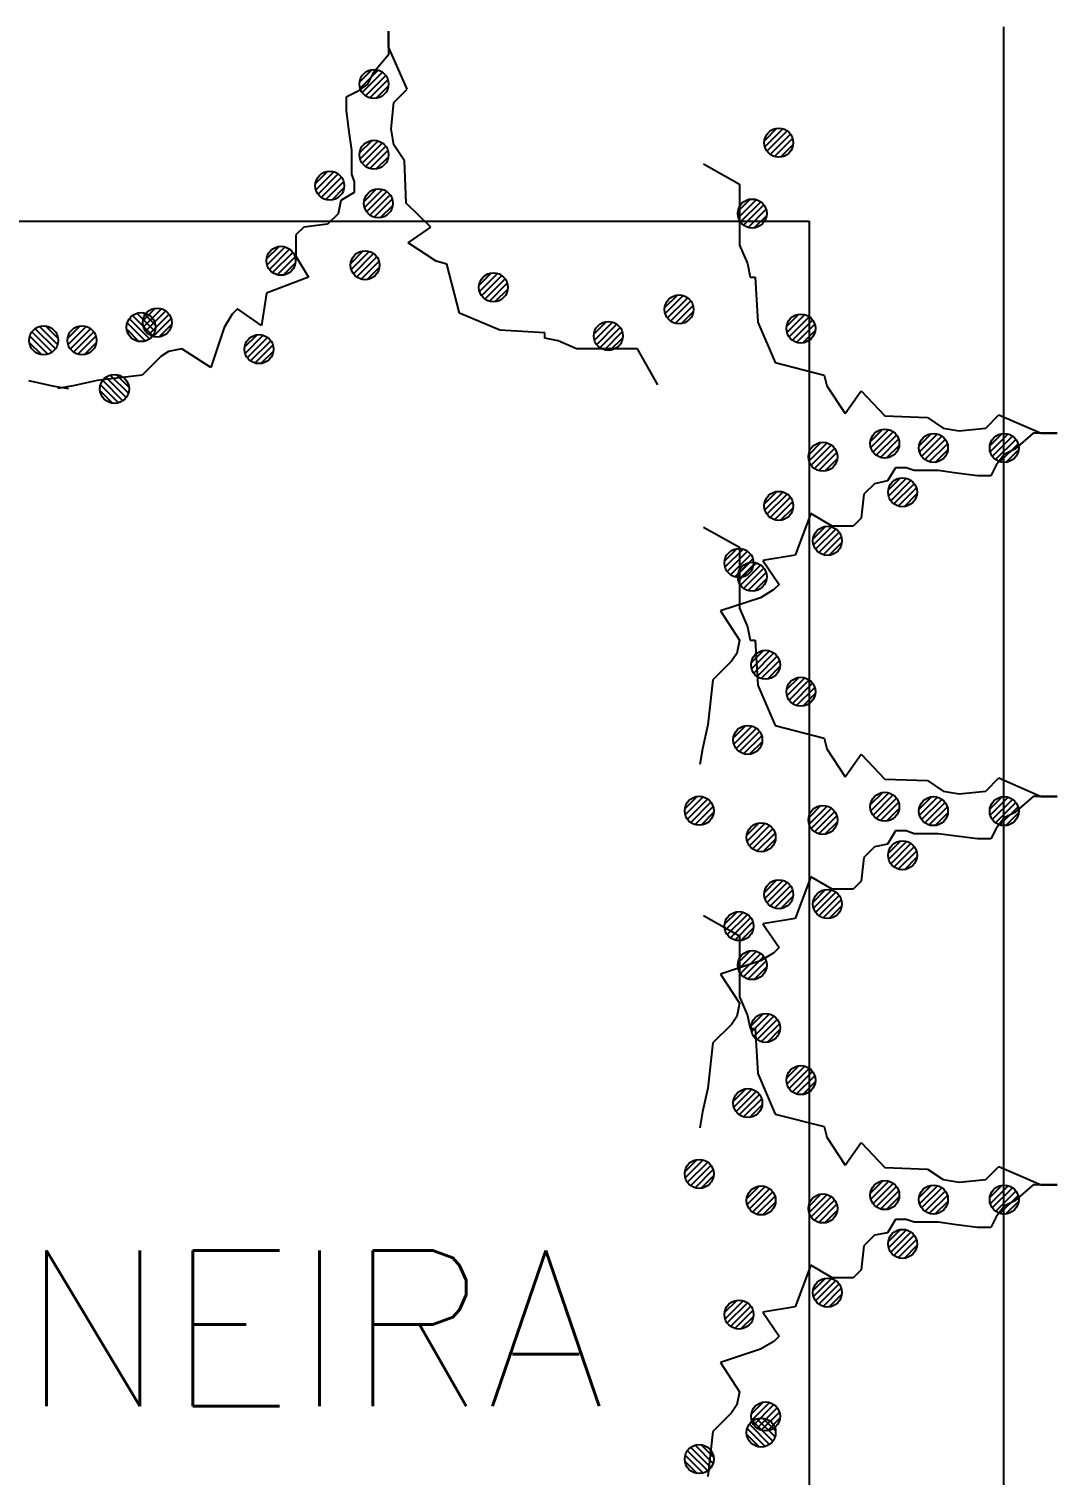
# Model space of a CAD drawing. Header units: millimetres. Extents: x 23536 to 47095, y 9984 to 20154.
# Drawn here: x 23578.82 to 23579.614, y 10062.03 to 10063.147 of the extents above; entities that cross this region are included whole.
import ezdxf
from ezdxf.enums import TextEntityAlignment as Align

# ---------------------------------------------------------------- set-up
doc = ezdxf.new("R2010")
doc.units = ezdxf.units.MM
doc.header["$LTSCALE"] = 30
doc.header["$MEASUREMENT"] = 0
doc.layers.add('projeto', color=8, linetype='CONTINUOUS')
doc.styles.add('ROMANS', font='romans.shx', dxfattribs={"height": 0.14})

msp = doc.modelspace()

# ---------------------------------------------------------------- linework, layer by layer
at = {"layer": 'projeto'}
for p, q in [((23579.5725, 10063.1487), (23579.5725, 10061.1487)), ((23579.0976, 10063.1332), (23579.0976, 10063.1454)), ((23579.0976, 10063.1454), (23579.0976, 10063.1434)), ((23579.0976, 10063.1434), (23579.0976, 10063.127)), ((23579.0976, 10063.127), (23579.0854, 10063.1127)), ((23579.112, 10063.1004), (23579.0976, 10063.1332)), ((23579.0753, 10063.1059), (23579.085, 10063.1156)), ((23579.0753, 10063.1059), (23579.085, 10063.1156)), ((23579.0756, 10063.1013), (23579.0896, 10063.1152)), ((23579.0756, 10063.1013), (23579.0896, 10063.1152)), ((23579.0773, 10063.0979), (23579.093, 10063.1136)), ((23579.0773, 10063.0979), (23579.093, 10063.1136)), ((23579.0854, 10063.1127), (23579.0813, 10063.1045)), ((23579.0813, 10063.1045), (23579.0731, 10063.0984)), ((23579.0798, 10063.0954), (23579.0955, 10063.111)), ((23579.0798, 10063.0954), (23579.0955, 10063.111)), ((23579.0832, 10063.0938), (23579.0971, 10063.1077)), ((23579.0832, 10063.0938), (23579.0971, 10063.1077)), ((23579.0879, 10063.0934), (23579.0975, 10063.103)), ((23579.0879, 10063.0934), (23579.0975, 10063.103)), ((23579.0731, 10063.0984), (23579.0649, 10063.0943)), ((23579.0649, 10063.0943), (23579.0649, 10063.0841)), ((23579.0997, 10063.0698), (23579.1017, 10063.0902)), ((23579.1017, 10063.0902), (23579.112, 10063.1004)), ((23579.0649, 10063.0841), (23579.067, 10063.0677)), ((23579.067, 10063.0677), (23579.069, 10063.0534)), ((23579.1017, 10063.0575), (23579.0997, 10063.0698)), ((23579.3879, 10063.0607), (23579.3975, 10063.0703)), ((23579.3879, 10063.0607), (23579.3975, 10063.0703)), ((23579.3883, 10063.056), (23579.4022, 10063.0699)), ((23579.3883, 10063.056), (23579.4022, 10063.0699)), ((23579.3899, 10063.0527), (23579.4055, 10063.0683)), ((23579.3899, 10063.0527), (23579.4055, 10063.0683)), ((23579.0753, 10063.0513), (23579.085, 10063.061)), ((23579.0753, 10063.0513), (23579.085, 10063.061)), ((23579.0756, 10063.0467), (23579.0896, 10063.0606)), ((23579.0756, 10063.0467), (23579.0896, 10063.0606)), ((23579.0773, 10063.0433), (23579.093, 10063.059)), ((23579.0773, 10063.0433), (23579.093, 10063.059)), ((23579.1099, 10063.0452), (23579.1017, 10063.0575)), ((23579.3924, 10063.0501), (23579.4081, 10063.0658)), ((23579.3924, 10063.0501), (23579.4081, 10063.0658)), ((23579.3958, 10063.0485), (23579.4097, 10063.0624)), ((23579.3958, 10063.0485), (23579.4097, 10063.0624)), ((23579.4004, 10063.0481), (23579.4101, 10063.0578)), ((23579.4004, 10063.0481), (23579.4101, 10063.0578)), ((23579.069, 10063.0534), (23579.069, 10063.035)), ((23579.0798, 10063.0408), (23579.0955, 10063.0564)), ((23579.0798, 10063.0408), (23579.0955, 10063.0564)), ((23579.0832, 10063.0392), (23579.0971, 10063.0531)), ((23579.0832, 10063.0392), (23579.0971, 10063.0531)), ((23579.0879, 10063.0388), (23579.0975, 10063.0484)), ((23579.0879, 10063.0388), (23579.0975, 10063.0484)), ((23579.0411, 10063.0274), (23579.0508, 10063.0371)), ((23579.0411, 10063.0274), (23579.0508, 10063.0371)), ((23579.0415, 10063.0228), (23579.0555, 10063.0368)), ((23579.0415, 10063.0228), (23579.0555, 10063.0368)), ((23579.0432, 10063.0194), (23579.0588, 10063.0351)), ((23579.0432, 10063.0194), (23579.0588, 10063.0351)), ((23579.069, 10063.035), (23579.071, 10063.0289)), ((23579.1112, 10063.0124), (23579.1099, 10063.0452)), ((23579.3409, 10063.0428), (23579.3686, 10063.0271)), ((23579.0457, 10063.0169), (23579.0613, 10063.0326)), ((23579.0457, 10063.0169), (23579.0613, 10063.0326)), ((23579.0491, 10063.0153), (23579.063, 10063.0292)), ((23579.0491, 10063.0153), (23579.063, 10063.0292)), ((23579.0538, 10063.0149), (23579.0633, 10063.0245)), ((23579.0538, 10063.0149), (23579.0633, 10063.0245)), ((23579.071, 10063.0289), (23579.071, 10063.0207)), ((23579.0787, 10063.0138), (23579.0884, 10063.0235)), ((23579.0787, 10063.0138), (23579.0884, 10063.0235)), ((23579.0791, 10063.0091), (23579.093, 10063.0231)), ((23579.0791, 10063.0091), (23579.093, 10063.0231)), ((23579.3686, 10063.0271), (23579.3686, 10063.019)), ((23579.0608, 10063.0146), (23579.0588, 10063.0044)), ((23579.071, 10063.0207), (23579.0608, 10063.0146)), ((23579.0807, 10063.0058), (23579.0964, 10063.0214)), ((23579.0807, 10063.0058), (23579.0964, 10063.0214)), ((23579.0833, 10063.0033), (23579.0989, 10063.0189)), ((23579.0833, 10063.0033), (23579.0989, 10063.0189)), ((23579.0866, 10063.0016), (23579.1005, 10063.0155)), ((23579.0866, 10063.0016), (23579.1005, 10063.0155)), ((23579.1304, 10062.9941), (23579.1112, 10063.0124)), ((23579.3675, 10063.0061), (23579.377, 10063.0156)), ((23579.3675, 10063.0061), (23579.377, 10063.0156)), ((23579.3678, 10063.0014), (23579.3817, 10063.0153)), ((23579.3678, 10063.0014), (23579.3817, 10063.0153)), ((23579.3686, 10063.019), (23579.3686, 10063.0046)), ((23579.3694, 10062.998), (23579.3851, 10063.0136)), ((23579.3694, 10062.998), (23579.3851, 10063.0136)), ((23579.0588, 10063.0044), (23579.0506, 10062.9962)), ((23579.0913, 10063.0013), (23579.1009, 10063.0108)), ((23579.0913, 10063.0013), (23579.1009, 10063.0108)), ((23579.3686, 10063.0046), (23579.3686, 10062.9801)), ((23579.3719, 10062.9955), (23579.3876, 10063.0111)), ((23579.3719, 10062.9955), (23579.3876, 10063.0111)), ((23579.3753, 10062.9938), (23579.3893, 10063.0078)), ((23579.3753, 10062.9938), (23579.3893, 10063.0078)), ((23579.3799, 10062.9934), (23579.3897, 10063.0031)), ((23579.3799, 10062.9934), (23579.3897, 10063.0031)), ((23578.2225, 10062.9987), (23579.4225, 10062.9987)), ((23579.0322, 10062.9941), (23579.026, 10062.988)), ((23579.0506, 10062.9962), (23579.0322, 10062.9941)), ((23579.1129, 10062.9819), (23579.1304, 10062.9941)), ((23579.4225, 10062.9987), (23579.4225, 10061.2987)), ((23579.0035, 10062.9694), (23579.0132, 10062.9791)), ((23579.0035, 10062.9694), (23579.0132, 10062.9791)), ((23579.0039, 10062.9648), (23579.0179, 10062.9787)), ((23579.0039, 10062.9648), (23579.0179, 10062.9787)), ((23579.026, 10062.988), (23579.026, 10062.9716)), ((23579.1345, 10062.9676), (23579.1129, 10062.9819)), ((23579.3686, 10062.9801), (23579.3748, 10062.9658)), ((23579.0056, 10062.9614), (23579.0212, 10062.9771)), ((23579.0056, 10062.9614), (23579.0212, 10062.9771)), ((23579.0081, 10062.9589), (23579.0237, 10062.9745)), ((23579.0081, 10062.9589), (23579.0237, 10062.9745)), ((23579.0115, 10062.9573), (23579.0254, 10062.9712)), ((23579.0115, 10062.9573), (23579.0254, 10062.9712)), ((23579.026, 10062.9716), (23579.0357, 10062.9553)), ((23579.0684, 10062.966), (23579.0781, 10062.9757)), ((23579.0684, 10062.966), (23579.0781, 10062.9757)), ((23579.0688, 10062.9614), (23579.0828, 10062.9753)), ((23579.0688, 10062.9614), (23579.0828, 10062.9753)), ((23579.0705, 10062.958), (23579.0861, 10062.9737)), ((23579.0705, 10062.958), (23579.0861, 10062.9737)), ((23579.073, 10062.9555), (23579.0886, 10062.9711)), ((23579.073, 10062.9555), (23579.0886, 10062.9711)), ((23579.0764, 10062.9539), (23579.0903, 10062.9677)), ((23579.0764, 10062.9539), (23579.0903, 10062.9677)), ((23579.1427, 10062.9655), (23579.1345, 10062.9676)), ((23579.0162, 10062.9569), (23579.0257, 10062.9665)), ((23579.0162, 10062.9569), (23579.0257, 10062.9665)), ((23579.0811, 10062.9535), (23579.0906, 10062.9631)), ((23579.0811, 10062.9535), (23579.0906, 10062.9631)), ((23579.1524, 10062.9277), (23579.1427, 10062.9655)), ((23579.1427, 10062.9655), (23579.1427, 10062.9655)), ((23579.1675, 10062.9489), (23579.1772, 10062.9587)), ((23579.1675, 10062.9489), (23579.1772, 10062.9587)), ((23579.1679, 10062.9443), (23579.1818, 10062.9583)), ((23579.1679, 10062.9443), (23579.1818, 10062.9583)), ((23579.1695, 10062.9409), (23579.1852, 10062.9566)), ((23579.1695, 10062.9409), (23579.1852, 10062.9566)), ((23579.3748, 10062.9658), (23579.3768, 10062.9555)), ((23579.0357, 10062.9553), (23579.0035, 10062.943)), ((23579.1721, 10062.9384), (23579.1877, 10062.9541)), ((23579.1721, 10062.9384), (23579.1877, 10062.9541)), ((23579.1755, 10062.9368), (23579.1893, 10062.9507)), ((23579.1755, 10062.9368), (23579.1893, 10062.9507)), ((23579.1801, 10062.9365), (23579.1897, 10062.946)), ((23579.1801, 10062.9365), (23579.1897, 10062.946)), ((23579.3768, 10062.9555), (23579.3809, 10062.9555)), ((23579.3809, 10062.9555), (23579.3829, 10062.9207)), ((23579.0035, 10062.943), (23578.9994, 10062.9181)), ((23579.3109, 10062.9319), (23579.3207, 10062.9416)), ((23579.3109, 10062.9319), (23579.3207, 10062.9416)), ((23579.3113, 10062.9272), (23579.3253, 10062.9412)), ((23579.3113, 10062.9272), (23579.3253, 10062.9412)), ((23579.313, 10062.9239), (23579.3287, 10062.9395)), ((23579.313, 10062.9239), (23579.3287, 10062.9395)), ((23579.3155, 10062.9214), (23579.3312, 10062.937)), ((23579.3155, 10062.9214), (23579.3312, 10062.937)), ((23579.3189, 10062.9197), (23579.3328, 10062.9336)), ((23579.3189, 10062.9197), (23579.3328, 10062.9336)), ((23578.913, 10062.9077), (23578.8974, 10062.9234)), ((23578.913, 10062.9077), (23578.8974, 10062.9234)), ((23578.9155, 10062.9102), (23578.8999, 10062.9259)), ((23578.9155, 10062.9102), (23578.8999, 10062.9259)), ((23578.9172, 10062.9136), (23578.9032, 10062.9276)), ((23578.9172, 10062.9136), (23578.9032, 10062.9276)), ((23578.9176, 10062.9182), (23578.9078, 10062.928)), ((23578.9176, 10062.9182), (23578.9078, 10062.928)), ((23578.9079, 10062.9216), (23578.9176, 10062.9314)), ((23578.9079, 10062.9216), (23578.9176, 10062.9314)), ((23578.9083, 10062.917), (23578.9222, 10062.931)), ((23578.9083, 10062.917), (23578.9222, 10062.931)), ((23578.91, 10062.9136), (23578.9256, 10062.9293)), ((23578.91, 10062.9136), (23578.9256, 10062.9293)), ((23578.9125, 10062.9111), (23578.9281, 10062.9268)), ((23578.9125, 10062.9111), (23578.9281, 10062.9268)), ((23578.9159, 10062.9095), (23578.9298, 10062.9234)), ((23578.9159, 10062.9095), (23578.9298, 10062.9234)), ((23578.9769, 10062.9267), (23578.9708, 10062.9164)), ((23578.981, 10062.9308), (23578.9769, 10062.9267)), ((23578.9994, 10062.9181), (23578.981, 10062.9308)), ((23579.1836, 10062.9144), (23579.1524, 10062.9277)), ((23579.3236, 10062.9194), (23579.3331, 10062.9289)), ((23579.3236, 10062.9194), (23579.3331, 10062.9289)), ((23579.405, 10062.9173), (23579.4145, 10062.9268)), ((23579.405, 10062.9173), (23579.4145, 10062.9268)), ((23579.4053, 10062.9126), (23579.4192, 10062.9265)), ((23579.4053, 10062.9126), (23579.4192, 10062.9265)), ((23579.407, 10062.9092), (23579.4226, 10062.9248)), ((23579.407, 10062.9092), (23579.4226, 10062.9248)), ((23578.8378, 10062.8975), (23578.8222, 10062.9131)), ((23578.8378, 10062.8975), (23578.8222, 10062.9131)), ((23578.8404, 10062.9), (23578.8247, 10062.9156)), ((23578.8404, 10062.9), (23578.8247, 10062.9156)), ((23578.842, 10062.9034), (23578.8281, 10062.9173)), ((23578.842, 10062.9034), (23578.8281, 10062.9173)), ((23578.8424, 10062.908), (23578.8327, 10062.9177)), ((23578.8424, 10062.908), (23578.8327, 10062.9177)), ((23578.8498, 10062.908), (23578.8595, 10062.9177)), ((23578.8498, 10062.908), (23578.8595, 10062.9177)), ((23578.8502, 10062.9034), (23578.8642, 10062.9173)), ((23578.8502, 10062.9034), (23578.8642, 10062.9173)), ((23578.8519, 10062.9), (23578.8675, 10062.9156)), ((23578.8519, 10062.9), (23578.8675, 10062.9156)), ((23578.8544, 10062.8975), (23578.87, 10062.9131)), ((23578.8544, 10062.8975), (23578.87, 10062.9131)), ((23578.9049, 10062.9057), (23578.8954, 10062.9153)), ((23578.9049, 10062.9057), (23578.8954, 10062.9153)), ((23578.9096, 10062.9061), (23578.8957, 10062.92)), ((23578.9096, 10062.9061), (23578.8957, 10062.92)), ((23578.9206, 10062.9092), (23578.9301, 10062.9187)), ((23578.9206, 10062.9092), (23578.9301, 10062.9187)), ((23578.9708, 10062.9164), (23578.9605, 10062.8855)), ((23579.2184, 10062.9124), (23579.1836, 10062.9144)), ((23579.1836, 10062.9144), (23579.1836, 10062.9144)), ((23579.1836, 10062.9144), (23579.1836, 10062.9144)), ((23579.2184, 10062.9083), (23579.2184, 10062.9124)), ((23579.2563, 10062.9114), (23579.266, 10062.9211)), ((23579.2563, 10062.9114), (23579.266, 10062.9211)), ((23579.2567, 10062.9068), (23579.2706, 10062.9207)), ((23579.2567, 10062.9068), (23579.2706, 10062.9207)), ((23579.2584, 10062.9034), (23579.274, 10062.9191)), ((23579.2584, 10062.9034), (23579.274, 10062.9191)), ((23579.2609, 10062.9009), (23579.2765, 10062.9165)), ((23579.2609, 10062.9009), (23579.2765, 10062.9165)), ((23579.2643, 10062.8993), (23579.2781, 10062.9132)), ((23579.2643, 10062.8993), (23579.2781, 10062.9132)), ((23579.3829, 10062.9207), (23579.3829, 10062.9207)), ((23579.3829, 10062.9207), (23579.3829, 10062.9207)), ((23579.3829, 10062.9207), (23579.3962, 10062.8895)), ((23579.4095, 10062.9067), (23579.4251, 10062.9223)), ((23579.4095, 10062.9067), (23579.4251, 10062.9223)), ((23579.4128, 10062.905), (23579.4268, 10062.919)), ((23579.4128, 10062.905), (23579.4268, 10062.919)), ((23579.4175, 10062.9046), (23579.4272, 10062.9143)), ((23579.4175, 10062.9046), (23579.4272, 10062.9143)), ((23578.8298, 10062.8955), (23578.8202, 10062.905)), ((23578.8298, 10062.8955), (23578.8202, 10062.905)), ((23578.8345, 10062.8958), (23578.8206, 10062.9097)), ((23578.8345, 10062.8958), (23578.8206, 10062.9097)), ((23578.8578, 10062.8958), (23578.8717, 10062.9097)), ((23578.8578, 10062.8958), (23578.8717, 10062.9097)), ((23578.8625, 10062.8955), (23578.872, 10062.905)), ((23578.8625, 10062.8955), (23578.872, 10062.905)), ((23578.9864, 10062.9012), (23578.9962, 10062.9109)), ((23578.9864, 10062.9012), (23578.9962, 10062.9109)), ((23578.9868, 10062.8965), (23579.0008, 10062.9105)), ((23578.9868, 10062.8965), (23579.0008, 10062.9105)), ((23578.9885, 10062.8932), (23579.0042, 10062.9088)), ((23578.9885, 10062.8932), (23579.0042, 10062.9088)), ((23578.991, 10062.8907), (23579.0067, 10062.9063)), ((23578.991, 10062.8907), (23579.0067, 10062.9063)), ((23578.9944, 10062.889), (23579.0083, 10062.9029)), ((23578.9944, 10062.889), (23579.0083, 10062.9029)), ((23579.2286, 10062.9062), (23579.2184, 10062.9083)), ((23579.2429, 10062.9001), (23579.2286, 10062.9062)), ((23579.2689, 10062.8989), (23579.2785, 10062.9085)), ((23579.2689, 10062.8989), (23579.2785, 10062.9085)), ((23578.9217, 10062.894), (23578.9073, 10062.8796)), ((23578.9278, 10062.898), (23578.9217, 10062.894)), ((23578.938, 10062.9001), (23578.9278, 10062.898)), ((23578.9605, 10062.8855), (23578.938, 10062.9001)), ((23578.9991, 10062.8887), (23579.0087, 10062.8982)), ((23578.9991, 10062.8887), (23579.0087, 10062.8982)), ((23579.2675, 10062.9001), (23579.2429, 10062.9001)), ((23579.2818, 10062.9001), (23579.2675, 10062.9001)), ((23579.29, 10062.9001), (23579.2818, 10062.9001)), ((23579.3056, 10062.8723), (23579.29, 10062.9001)), ((23579.3962, 10062.8895), (23579.434, 10062.8798)), ((23578.9073, 10062.8796), (23578.8726, 10062.8756)), ((23578.895, 10062.8625), (23578.8794, 10062.8781)), ((23578.895, 10062.8625), (23578.8794, 10062.8781)), ((23578.8967, 10062.8658), (23578.8827, 10062.8798)), ((23578.8967, 10062.8658), (23578.8827, 10062.8798)), ((23578.8971, 10062.8705), (23578.8874, 10062.8802)), ((23578.8971, 10062.8705), (23578.8874, 10062.8802)), ((23579.434, 10062.8798), (23579.4361, 10062.8716)), ((23579.434, 10062.8798), (23579.434, 10062.8798)), ((23578.8197, 10062.8756), (23578.8381, 10062.8715)), ((23578.8381, 10062.8715), (23578.8504, 10062.8694)), ((23578.8541, 10062.8715), (23578.8419, 10062.8694)), ((23578.8726, 10062.8756), (23578.8541, 10062.8715)), ((23578.8844, 10062.858), (23578.8749, 10062.8675)), ((23578.8844, 10062.858), (23578.8749, 10062.8675)), ((23578.8891, 10062.8583), (23578.8752, 10062.8722)), ((23578.8891, 10062.8583), (23578.8752, 10062.8722)), ((23578.8925, 10062.86), (23578.8769, 10062.8756)), ((23578.8925, 10062.86), (23578.8769, 10062.8756)), ((23579.4361, 10062.8716), (23579.4504, 10062.85)), ((23579.4504, 10062.85), (23579.4627, 10062.8675)), ((23579.4627, 10062.8675), (23579.4809, 10062.8483)), ((23579.4809, 10062.8483), (23579.5138, 10062.8471)), ((23579.5138, 10062.8471), (23579.526, 10062.8389)), ((23579.5588, 10062.8389), (23579.569, 10062.8491)), ((23579.569, 10062.8491), (23579.6017, 10062.8348)), ((23579.4698, 10062.8285), (23579.4794, 10062.838)), ((23579.4698, 10062.8285), (23579.4794, 10062.838)), ((23579.4702, 10062.8238), (23579.4841, 10062.8377)), ((23579.4702, 10062.8238), (23579.4841, 10062.8377)), ((23579.4718, 10062.8204), (23579.4874, 10062.836)), ((23579.4718, 10062.8204), (23579.4874, 10062.836)), ((23579.4743, 10062.8179), (23579.49, 10062.8335)), ((23579.4743, 10062.8179), (23579.49, 10062.8335)), ((23579.5074, 10062.8251), (23579.5169, 10062.8346)), ((23579.5074, 10062.8251), (23579.5169, 10062.8346)), ((23579.5077, 10062.8204), (23579.5216, 10062.8343)), ((23579.5077, 10062.8204), (23579.5216, 10062.8343)), ((23579.526, 10062.8389), (23579.5383, 10062.8368)), ((23579.5383, 10062.8368), (23579.5588, 10062.8389)), ((23579.562, 10062.8251), (23579.5715, 10062.8346)), ((23579.562, 10062.8251), (23579.5715, 10062.8346)), ((23579.5623, 10062.8204), (23579.5762, 10062.8343)), ((23579.5623, 10062.8204), (23579.5762, 10062.8343)), ((23579.5956, 10062.8348), (23579.5812, 10062.8225)), ((23579.6119, 10062.8348), (23579.5956, 10062.8348)), ((23579.6017, 10062.8348), (23579.614, 10062.8348)), ((23579.614, 10062.8348), (23579.6119, 10062.8348)), ((23579.4221, 10062.8182), (23579.4316, 10062.8278)), ((23579.4221, 10062.8182), (23579.4316, 10062.8278)), ((23579.4224, 10062.8135), (23579.4363, 10062.8274)), ((23579.4224, 10062.8135), (23579.4363, 10062.8274)), ((23579.424, 10062.8102), (23579.4397, 10062.8258)), ((23579.424, 10062.8102), (23579.4397, 10062.8258)), ((23579.4265, 10062.8076), (23579.4422, 10062.8233)), ((23579.4265, 10062.8076), (23579.4422, 10062.8233)), ((23579.4777, 10062.8162), (23579.4916, 10062.8302)), ((23579.4777, 10062.8162), (23579.4916, 10062.8302)), ((23579.4823, 10062.8158), (23579.492, 10062.8255)), ((23579.4823, 10062.8158), (23579.492, 10062.8255)), ((23579.5093, 10062.817), (23579.525, 10062.8326)), ((23579.5093, 10062.817), (23579.525, 10062.8326)), ((23579.5119, 10062.8145), (23579.5275, 10062.8301)), ((23579.5119, 10062.8145), (23579.5275, 10062.8301)), ((23579.5152, 10062.8128), (23579.5292, 10062.8268)), ((23579.5152, 10062.8128), (23579.5292, 10062.8268)), ((23579.5198, 10062.8124), (23579.5296, 10062.8221)), ((23579.5198, 10062.8124), (23579.5296, 10062.8221)), ((23579.5639, 10062.817), (23579.5796, 10062.8326)), ((23579.5639, 10062.817), (23579.5796, 10062.8326)), ((23579.5664, 10062.8145), (23579.5821, 10062.8301)), ((23579.5664, 10062.8145), (23579.5821, 10062.8301)), ((23579.5698, 10062.8128), (23579.5838, 10062.8268)), ((23579.5698, 10062.8128), (23579.5838, 10062.8268)), ((23579.5812, 10062.8225), (23579.5731, 10062.8184)), ((23579.5744, 10062.8124), (23579.5842, 10062.8221)), ((23579.5744, 10062.8124), (23579.5842, 10062.8221)), ((23579.4299, 10062.806), (23579.4439, 10062.8199)), ((23579.4299, 10062.806), (23579.4439, 10062.8199)), ((23579.4345, 10062.8056), (23579.4443, 10062.8153)), ((23579.4345, 10062.8056), (23579.4443, 10062.8153)), ((23579.5731, 10062.8184), (23579.5669, 10062.8102)), ((23579.4892, 10062.8082), (23579.4831, 10062.798)), ((23579.4835, 10062.7909), (23579.493, 10062.8004)), ((23579.4835, 10062.7909), (23579.493, 10062.8004)), ((23579.4838, 10062.7862), (23579.4977, 10062.8001)), ((23579.4838, 10062.7862), (23579.4977, 10062.8001)), ((23579.4974, 10062.8082), (23579.4892, 10062.8082)), ((23579.5036, 10062.8061), (23579.4974, 10062.8082)), ((23579.522, 10062.8061), (23579.5036, 10062.8061)), ((23579.5363, 10062.8041), (23579.522, 10062.8061)), ((23579.5526, 10062.802), (23579.5363, 10062.8041)), ((23579.5628, 10062.802), (23579.5526, 10062.802)), ((23579.5669, 10062.8102), (23579.5628, 10062.802)), ((23579.3879, 10062.7803), (23579.3975, 10062.7899)), ((23579.3879, 10062.7803), (23579.3975, 10062.7899)), ((23579.3883, 10062.7757), (23579.4022, 10062.7895)), ((23579.3883, 10062.7757), (23579.4022, 10062.7895)), ((23579.4729, 10062.7959), (23579.4647, 10062.7877)), ((23579.4831, 10062.798), (23579.4729, 10062.7959)), ((23579.4855, 10062.7828), (23579.5011, 10062.7985)), ((23579.4855, 10062.7828), (23579.5011, 10062.7985)), ((23579.488, 10062.7803), (23579.5036, 10062.7959)), ((23579.488, 10062.7803), (23579.5036, 10062.7959)), ((23579.4913, 10062.7786), (23579.5053, 10062.7926)), ((23579.4913, 10062.7786), (23579.5053, 10062.7926)), ((23579.3899, 10062.7723), (23579.4055, 10062.7879)), ((23579.3899, 10062.7723), (23579.4055, 10062.7879)), ((23579.3924, 10062.7698), (23579.4081, 10062.7854)), ((23579.3924, 10062.7698), (23579.4081, 10062.7854)), ((23579.3958, 10062.7681), (23579.4097, 10062.782)), ((23579.3958, 10062.7681), (23579.4097, 10062.782)), ((23579.4004, 10062.7677), (23579.4101, 10062.7774)), ((23579.4004, 10062.7677), (23579.4101, 10062.7774)), ((23579.4647, 10062.7877), (23579.4627, 10062.7693)), ((23579.496, 10062.7782), (23579.5057, 10062.788)), ((23579.496, 10062.7782), (23579.5057, 10062.788)), ((23579.4238, 10062.7728), (23579.4116, 10062.7407)), ((23579.4402, 10062.7632), (23579.4238, 10062.7728)), ((23579.4627, 10062.7693), (23579.4565, 10062.7632)), ((23579.3409, 10062.7624), (23579.3686, 10062.7468)), ((23579.4255, 10062.7533), (23579.435, 10062.7629)), ((23579.4255, 10062.7533), (23579.435, 10062.7629)), ((23579.4258, 10062.7486), (23579.4397, 10062.7625)), ((23579.4258, 10062.7486), (23579.4397, 10062.7625)), ((23579.4275, 10062.7453), (23579.4431, 10062.7609)), ((23579.4275, 10062.7453), (23579.4431, 10062.7609)), ((23579.43, 10062.7427), (23579.4456, 10062.7584)), ((23579.43, 10062.7427), (23579.4456, 10062.7584)), ((23579.4333, 10062.7411), (23579.4473, 10062.755)), ((23579.4333, 10062.7411), (23579.4473, 10062.755)), ((23579.4565, 10062.7632), (23579.4402, 10062.7632)), ((23579.3572, 10062.7362), (23579.3668, 10062.7458)), ((23579.3572, 10062.7362), (23579.3668, 10062.7458)), ((23579.3576, 10062.7316), (23579.3714, 10062.7454)), ((23579.3576, 10062.7316), (23579.3714, 10062.7454)), ((23579.3686, 10062.7468), (23579.3686, 10062.7386)), ((23579.4379, 10062.7407), (23579.4477, 10062.7504)), ((23579.4379, 10062.7407), (23579.4477, 10062.7504)), ((23579.3592, 10062.7282), (23579.3748, 10062.7438)), ((23579.3592, 10062.7282), (23579.3748, 10062.7438)), ((23579.3617, 10062.7256), (23579.3774, 10062.7413)), ((23579.3617, 10062.7256), (23579.3774, 10062.7413)), ((23579.3651, 10062.724), (23579.379, 10062.7379)), ((23579.3651, 10062.724), (23579.379, 10062.7379)), ((23579.3675, 10062.7257), (23579.377, 10062.7352)), ((23579.3675, 10062.7257), (23579.377, 10062.7352)), ((23579.3678, 10062.721), (23579.3817, 10062.7349)), ((23579.3678, 10062.721), (23579.3817, 10062.7349)), ((23579.3686, 10062.7386), (23579.3686, 10062.7242)), ((23579.3694, 10062.7176), (23579.3851, 10062.7333)), ((23579.3694, 10062.7176), (23579.3851, 10062.7333)), ((23579.3697, 10062.7236), (23579.3794, 10062.7333)), ((23579.3697, 10062.7236), (23579.3794, 10062.7333)), ((23579.4116, 10062.7407), (23579.3866, 10062.7366)), ((23579.3866, 10062.7366), (23579.3993, 10062.7181)), ((23579.3686, 10062.7242), (23579.3686, 10062.6997)), ((23579.3719, 10062.7151), (23579.3876, 10062.7307)), ((23579.3719, 10062.7151), (23579.3876, 10062.7307)), ((23579.3753, 10062.7134), (23579.3893, 10062.7274)), ((23579.3753, 10062.7134), (23579.3893, 10062.7274)), ((23579.3799, 10062.713), (23579.3897, 10062.7228)), ((23579.3799, 10062.713), (23579.3897, 10062.7228)), ((23579.3952, 10062.7141), (23579.385, 10062.7079)), ((23579.3993, 10062.7181), (23579.3952, 10062.7141)), ((23579.385, 10062.7079), (23579.354, 10062.6977)), ((23579.3686, 10062.6997), (23579.3748, 10062.6854)), ((23579.354, 10062.6977), (23579.3686, 10062.6752)), ((23579.3748, 10062.6854), (23579.3768, 10062.6751)), ((23579.3686, 10062.6752), (23579.3666, 10062.6649)), ((23579.3768, 10062.6751), (23579.3809, 10062.6751)), ((23579.3777, 10062.6577), (23579.3872, 10062.6672)), ((23579.3777, 10062.6577), (23579.3872, 10062.6672)), ((23579.378, 10062.653), (23579.3919, 10062.6669)), ((23579.378, 10062.653), (23579.3919, 10062.6669)), ((23579.3809, 10062.6751), (23579.3829, 10062.6403)), ((23579.3625, 10062.6588), (23579.3482, 10062.6445)), ((23579.3666, 10062.6649), (23579.3625, 10062.6588)), ((23579.3797, 10062.6496), (23579.3953, 10062.6652)), ((23579.3797, 10062.6496), (23579.3953, 10062.6652)), ((23579.3822, 10062.6471), (23579.3978, 10062.6627)), ((23579.3822, 10062.6471), (23579.3978, 10062.6627)), ((23579.3855, 10062.6454), (23579.3995, 10062.6594)), ((23579.3855, 10062.6454), (23579.3995, 10062.6594)), ((23579.3902, 10062.645), (23579.3999, 10062.6547)), ((23579.3902, 10062.645), (23579.3999, 10062.6547)), ((23579.3482, 10062.6445), (23579.3441, 10062.6097)), ((23579.405, 10062.6369), (23579.4145, 10062.6464)), ((23579.405, 10062.6369), (23579.4145, 10062.6464)), ((23579.4053, 10062.6322), (23579.4192, 10062.6461)), ((23579.4053, 10062.6322), (23579.4192, 10062.6461)), ((23579.407, 10062.6288), (23579.4226, 10062.6444)), ((23579.407, 10062.6288), (23579.4226, 10062.6444)), ((23579.3829, 10062.6403), (23579.3829, 10062.6403)), ((23579.3829, 10062.6403), (23579.3829, 10062.6403)), ((23579.3829, 10062.6403), (23579.3962, 10062.6091)), ((23579.4095, 10062.6263), (23579.4251, 10062.6419)), ((23579.4095, 10062.6263), (23579.4251, 10062.6419)), ((23579.4128, 10062.6246), (23579.4268, 10062.6386)), ((23579.4128, 10062.6246), (23579.4268, 10062.6386)), ((23579.4175, 10062.6242), (23579.4272, 10062.634)), ((23579.4175, 10062.6242), (23579.4272, 10062.634)), ((23579.3441, 10062.6097), (23579.34, 10062.5913)), ((23579.364, 10062.5996), (23579.3736, 10062.6092)), ((23579.364, 10062.5996), (23579.3736, 10062.6092)), ((23579.3644, 10062.5949), (23579.3783, 10062.6088)), ((23579.3644, 10062.5949), (23579.3783, 10062.6088)), ((23579.366, 10062.5915), (23579.3817, 10062.6072)), ((23579.366, 10062.5915), (23579.3817, 10062.6072)), ((23579.3685, 10062.589), (23579.3842, 10062.6047)), ((23579.3685, 10062.589), (23579.3842, 10062.6047)), ((23579.3719, 10062.5873), (23579.3859, 10062.6013)), ((23579.3719, 10062.5873), (23579.3859, 10062.6013)), ((23579.3962, 10062.6091), (23579.434, 10062.5994)), ((23579.434, 10062.5994), (23579.4361, 10062.5912)), ((23579.434, 10062.5994), (23579.434, 10062.5994)), ((23579.34, 10062.5913), (23579.338, 10062.579)), ((23579.3765, 10062.587), (23579.3862, 10062.5967)), ((23579.3765, 10062.587), (23579.3862, 10062.5967)), ((23579.4361, 10062.5912), (23579.4504, 10062.5696)), ((23579.4504, 10062.5696), (23579.4627, 10062.5871)), ((23579.4627, 10062.5871), (23579.4809, 10062.5679)), ((23579.4809, 10062.5679), (23579.5138, 10062.5667)), ((23579.5138, 10062.5667), (23579.526, 10062.5585)), ((23579.5588, 10062.5585), (23579.569, 10062.5687)), ((23579.569, 10062.5687), (23579.6017, 10062.5544)), ((23579.3265, 10062.545), (23579.336, 10062.5545)), ((23579.3265, 10062.545), (23579.336, 10062.5545)), ((23579.3268, 10062.5403), (23579.3407, 10062.5542)), ((23579.3268, 10062.5403), (23579.3407, 10062.5542)), ((23579.4698, 10062.5481), (23579.4794, 10062.5576)), ((23579.4698, 10062.5481), (23579.4794, 10062.5576)), ((23579.4702, 10062.5434), (23579.4841, 10062.5573)), ((23579.4702, 10062.5434), (23579.4841, 10062.5573)), ((23579.4718, 10062.54), (23579.4874, 10062.5556)), ((23579.4718, 10062.54), (23579.4874, 10062.5556)), ((23579.5074, 10062.5447), (23579.5169, 10062.5542)), ((23579.5074, 10062.5447), (23579.5169, 10062.5542)), ((23579.526, 10062.5585), (23579.5383, 10062.5564)), ((23579.5383, 10062.5564), (23579.5588, 10062.5585)), ((23579.562, 10062.5447), (23579.5715, 10062.5542)), ((23579.562, 10062.5447), (23579.5715, 10062.5542)), ((23579.5956, 10062.5544), (23579.5812, 10062.5421)), ((23579.6119, 10062.5544), (23579.5956, 10062.5544)), ((23579.6017, 10062.5544), (23579.614, 10062.5544)), ((23579.614, 10062.5544), (23579.6119, 10062.5544)), ((23579.3285, 10062.5369), (23579.3441, 10062.5525)), ((23579.3285, 10062.5369), (23579.3441, 10062.5525)), ((23579.331, 10062.5344), (23579.3466, 10062.55)), ((23579.331, 10062.5344), (23579.3466, 10062.55)), ((23579.3344, 10062.5327), (23579.3483, 10062.5467)), ((23579.3344, 10062.5327), (23579.3483, 10062.5467)), ((23579.4221, 10062.5378), (23579.4316, 10062.5474)), ((23579.4221, 10062.5378), (23579.4316, 10062.5474)), ((23579.4224, 10062.5331), (23579.4363, 10062.547)), ((23579.4224, 10062.5331), (23579.4363, 10062.547)), ((23579.424, 10062.5298), (23579.4397, 10062.5454)), ((23579.424, 10062.5298), (23579.4397, 10062.5454)), ((23579.4265, 10062.5272), (23579.4422, 10062.5429)), ((23579.4265, 10062.5272), (23579.4422, 10062.5429)), ((23579.4743, 10062.5375), (23579.49, 10062.5531)), ((23579.4743, 10062.5375), (23579.49, 10062.5531)), ((23579.4777, 10062.5358), (23579.4916, 10062.5498)), ((23579.4777, 10062.5358), (23579.4916, 10062.5498)), ((23579.4823, 10062.5354), (23579.492, 10062.5451)), ((23579.4823, 10062.5354), (23579.492, 10062.5451)), ((23579.5077, 10062.54), (23579.5216, 10062.5539)), ((23579.5077, 10062.54), (23579.5216, 10062.5539)), ((23579.5093, 10062.5366), (23579.525, 10062.5522)), ((23579.5093, 10062.5366), (23579.525, 10062.5522)), ((23579.5119, 10062.5341), (23579.5275, 10062.5497)), ((23579.5119, 10062.5341), (23579.5275, 10062.5497)), ((23579.5152, 10062.5324), (23579.5292, 10062.5464)), ((23579.5152, 10062.5324), (23579.5292, 10062.5464)), ((23579.5623, 10062.54), (23579.5762, 10062.5539)), ((23579.5623, 10062.54), (23579.5762, 10062.5539)), ((23579.5639, 10062.5366), (23579.5796, 10062.5522)), ((23579.5639, 10062.5366), (23579.5796, 10062.5522)), ((23579.5664, 10062.5341), (23579.5821, 10062.5497)), ((23579.5664, 10062.5341), (23579.5821, 10062.5497)), ((23579.5698, 10062.5324), (23579.5838, 10062.5464)), ((23579.5698, 10062.5324), (23579.5838, 10062.5464)), ((23579.339, 10062.5323), (23579.3487, 10062.542)), ((23579.339, 10062.5323), (23579.3487, 10062.542)), ((23579.3743, 10062.5245), (23579.3838, 10062.534)), ((23579.3743, 10062.5245), (23579.3838, 10062.534)), ((23579.3746, 10062.5198), (23579.3885, 10062.5337)), ((23579.3746, 10062.5198), (23579.3885, 10062.5337)), ((23579.3763, 10062.5164), (23579.3919, 10062.532)), ((23579.3763, 10062.5164), (23579.3919, 10062.532)), ((23579.4299, 10062.5256), (23579.4439, 10062.5395)), ((23579.4299, 10062.5256), (23579.4439, 10062.5395)), ((23579.4345, 10062.5252), (23579.4443, 10062.5349)), ((23579.4345, 10062.5252), (23579.4443, 10062.5349)), ((23579.5198, 10062.532), (23579.5296, 10062.5417)), ((23579.5198, 10062.532), (23579.5296, 10062.5417)), ((23579.5731, 10062.538), (23579.5669, 10062.5298)), ((23579.5812, 10062.5421), (23579.5731, 10062.538)), ((23579.5744, 10062.532), (23579.5842, 10062.5417)), ((23579.5744, 10062.532), (23579.5842, 10062.5417)), ((23579.3788, 10062.5139), (23579.3944, 10062.5295)), ((23579.3788, 10062.5139), (23579.3944, 10062.5295)), ((23579.3821, 10062.5122), (23579.3961, 10062.5262)), ((23579.3821, 10062.5122), (23579.3961, 10062.5262)), ((23579.3868, 10062.5118), (23579.3965, 10062.5215)), ((23579.3868, 10062.5118), (23579.3965, 10062.5215)), ((23579.4892, 10062.5278), (23579.4831, 10062.5176)), ((23579.4974, 10062.5278), (23579.4892, 10062.5278)), ((23579.5036, 10062.5257), (23579.4974, 10062.5278)), ((23579.522, 10062.5257), (23579.5036, 10062.5257)), ((23579.5363, 10062.5237), (23579.522, 10062.5257)), ((23579.5526, 10062.5217), (23579.5363, 10062.5237)), ((23579.5628, 10062.5217), (23579.5526, 10062.5217)), ((23579.5669, 10062.5298), (23579.5628, 10062.5217)), ((23579.4729, 10062.5155), (23579.4647, 10062.5073)), ((23579.4831, 10062.5176), (23579.4729, 10062.5155)), ((23579.4835, 10062.5105), (23579.493, 10062.52)), ((23579.4835, 10062.5105), (23579.493, 10062.52)), ((23579.4838, 10062.5058), (23579.4977, 10062.5197)), ((23579.4838, 10062.5058), (23579.4977, 10062.5197)), ((23579.4855, 10062.5024), (23579.5011, 10062.5181)), ((23579.4855, 10062.5024), (23579.5011, 10062.5181)), ((23579.488, 10062.4999), (23579.5036, 10062.5156)), ((23579.488, 10062.4999), (23579.5036, 10062.5156)), ((23579.4913, 10062.4982), (23579.5053, 10062.5122)), ((23579.4913, 10062.4982), (23579.5053, 10062.5122)), ((23579.4647, 10062.5073), (23579.4627, 10062.4889)), ((23579.496, 10062.4978), (23579.5057, 10062.5076)), ((23579.496, 10062.4978), (23579.5057, 10062.5076)), ((23579.3879, 10062.4804), (23579.3975, 10062.49)), ((23579.3879, 10062.4804), (23579.3975, 10062.49)), ((23579.3883, 10062.4757), (23579.4022, 10062.4896)), ((23579.3883, 10062.4757), (23579.4022, 10062.4896)), ((23579.3899, 10062.4723), (23579.4055, 10062.488)), ((23579.3899, 10062.4723), (23579.4055, 10062.488)), ((23579.4238, 10062.4924), (23579.4116, 10062.4603)), ((23579.4402, 10062.4828), (23579.4238, 10062.4924)), ((23579.4627, 10062.4889), (23579.4565, 10062.4828)), ((23579.3924, 10062.4698), (23579.4081, 10062.4855)), ((23579.3924, 10062.4698), (23579.4081, 10062.4855)), ((23579.3958, 10062.4681), (23579.4097, 10062.4821)), ((23579.3958, 10062.4681), (23579.4097, 10062.4821)), ((23579.4004, 10062.4677), (23579.4101, 10062.4775)), ((23579.4004, 10062.4677), (23579.4101, 10062.4775)), ((23579.4255, 10062.4729), (23579.435, 10062.4825)), ((23579.4255, 10062.4729), (23579.435, 10062.4825)), ((23579.4258, 10062.4682), (23579.4397, 10062.4821)), ((23579.4258, 10062.4682), (23579.4397, 10062.4821)), ((23579.4275, 10062.4649), (23579.4431, 10062.4805)), ((23579.4275, 10062.4649), (23579.4431, 10062.4805)), ((23579.43, 10062.4623), (23579.4456, 10062.478)), ((23579.43, 10062.4623), (23579.4456, 10062.478)), ((23579.4565, 10062.4828), (23579.4402, 10062.4828)), ((23579.3572, 10062.4559), (23579.3668, 10062.4654)), ((23579.3572, 10062.4559), (23579.3668, 10062.4654)), ((23579.3576, 10062.4512), (23579.3714, 10062.4651)), ((23579.3576, 10062.4512), (23579.3714, 10062.4651)), ((23579.4333, 10062.4607), (23579.4473, 10062.4746)), ((23579.4333, 10062.4607), (23579.4473, 10062.4746)), ((23579.4379, 10062.4603), (23579.4477, 10062.47)), ((23579.4379, 10062.4603), (23579.4477, 10062.47)), ((23579.3409, 10062.4624), (23579.3686, 10062.4468)), ((23579.3592, 10062.4478), (23579.3748, 10062.4634)), ((23579.3592, 10062.4478), (23579.3748, 10062.4634)), ((23579.3617, 10062.4453), (23579.3774, 10062.4609)), ((23579.3617, 10062.4453), (23579.3774, 10062.4609)), ((23579.3651, 10062.4436), (23579.379, 10062.4576)), ((23579.3651, 10062.4436), (23579.379, 10062.4576)), ((23579.4116, 10062.4603), (23579.3866, 10062.4562)), ((23579.3866, 10062.4562), (23579.3993, 10062.4378)), ((23579.3686, 10062.4468), (23579.3686, 10062.4386)), ((23579.3697, 10062.4432), (23579.3794, 10062.4529)), ((23579.3697, 10062.4432), (23579.3794, 10062.4529)), ((23579.3675, 10062.4258), (23579.377, 10062.4353)), ((23579.3675, 10062.4258), (23579.377, 10062.4353)), ((23579.3678, 10062.4211), (23579.3817, 10062.435)), ((23579.3678, 10062.4211), (23579.3817, 10062.435)), ((23579.3686, 10062.4386), (23579.3686, 10062.4243)), ((23579.3694, 10062.4177), (23579.3851, 10062.4333)), ((23579.3694, 10062.4177), (23579.3851, 10062.4333)), ((23579.3952, 10062.4337), (23579.385, 10062.4275)), ((23579.3993, 10062.4378), (23579.3952, 10062.4337)), ((23579.385, 10062.4275), (23579.354, 10062.4173)), ((23579.3686, 10062.4243), (23579.3686, 10062.3998)), ((23579.3719, 10062.4152), (23579.3876, 10062.4308)), ((23579.3719, 10062.4152), (23579.3876, 10062.4308)), ((23579.3753, 10062.4135), (23579.3893, 10062.4275)), ((23579.3753, 10062.4135), (23579.3893, 10062.4275)), ((23579.3799, 10062.4131), (23579.3897, 10062.4228)), ((23579.3799, 10062.4131), (23579.3897, 10062.4228)), ((23579.354, 10062.4173), (23579.3686, 10062.3948)), ((23579.3686, 10062.3998), (23579.3748, 10062.3854)), ((23579.3686, 10062.3948), (23579.3666, 10062.3845)), ((23579.3777, 10062.3773), (23579.3872, 10062.3868)), ((23579.3777, 10062.3773), (23579.3872, 10062.3868)), ((23579.3625, 10062.3784), (23579.3482, 10062.3641)), ((23579.3666, 10062.3845), (23579.3625, 10062.3784)), ((23579.3748, 10062.3854), (23579.3768, 10062.3752)), ((23579.378, 10062.3726), (23579.3919, 10062.3865)), ((23579.378, 10062.3726), (23579.3919, 10062.3865)), ((23579.3797, 10062.3692), (23579.3953, 10062.3849)), ((23579.3797, 10062.3692), (23579.3953, 10062.3849)), ((23579.3822, 10062.3667), (23579.3978, 10062.3823)), ((23579.3822, 10062.3667), (23579.3978, 10062.3823)), ((23579.3855, 10062.365), (23579.3995, 10062.379)), ((23579.3855, 10062.365), (23579.3995, 10062.379)), ((23579.3768, 10062.3752), (23579.3809, 10062.3752)), ((23579.3809, 10062.3752), (23579.3829, 10062.3404)), ((23579.3902, 10062.3646), (23579.3999, 10062.3744)), ((23579.3902, 10062.3646), (23579.3999, 10062.3744)), ((23579.3482, 10062.3641), (23579.3441, 10062.3293)), ((23579.405, 10062.337), (23579.4145, 10062.3465)), ((23579.405, 10062.337), (23579.4145, 10062.3465)), ((23579.4053, 10062.3323), (23579.4192, 10062.3462)), ((23579.4053, 10062.3323), (23579.4192, 10062.3462)), ((23579.407, 10062.3289), (23579.4226, 10062.3445)), ((23579.407, 10062.3289), (23579.4226, 10062.3445)), ((23579.4095, 10062.3264), (23579.4251, 10062.342)), ((23579.4095, 10062.3264), (23579.4251, 10062.342)), ((23579.3829, 10062.3404), (23579.3829, 10062.3404)), ((23579.3829, 10062.3404), (23579.3829, 10062.3404)), ((23579.3829, 10062.3404), (23579.3962, 10062.3092)), ((23579.4128, 10062.3247), (23579.4268, 10062.3387)), ((23579.4128, 10062.3247), (23579.4268, 10062.3387)), ((23579.4175, 10062.3243), (23579.4272, 10062.334)), ((23579.4175, 10062.3243), (23579.4272, 10062.334)), ((23579.3441, 10062.3293), (23579.34, 10062.3109)), ((23579.364, 10062.3192), (23579.3736, 10062.3288)), ((23579.364, 10062.3192), (23579.3736, 10062.3288)), ((23579.3644, 10062.3145), (23579.3783, 10062.3284)), ((23579.3644, 10062.3145), (23579.3783, 10062.3284)), ((23579.366, 10062.3112), (23579.3817, 10062.3268)), ((23579.366, 10062.3112), (23579.3817, 10062.3268)), ((23579.3685, 10062.3086), (23579.3842, 10062.3243)), ((23579.3685, 10062.3086), (23579.3842, 10062.3243)), ((23579.3719, 10062.307), (23579.3859, 10062.3209)), ((23579.3719, 10062.307), (23579.3859, 10062.3209)), ((23579.34, 10062.3109), (23579.338, 10062.2986)), ((23579.3765, 10062.3066), (23579.3862, 10062.3163)), ((23579.3765, 10062.3066), (23579.3862, 10062.3163)), ((23579.3962, 10062.3092), (23579.434, 10062.2995)), ((23579.434, 10062.2995), (23579.4361, 10062.2913)), ((23579.434, 10062.2995), (23579.434, 10062.2995)), ((23579.4361, 10062.2913), (23579.4504, 10062.2697)), ((23579.4504, 10062.2697), (23579.4627, 10062.2872)), ((23579.4627, 10062.2872), (23579.4809, 10062.268)), ((23579.3265, 10062.2646), (23579.336, 10062.2741)), ((23579.3265, 10062.2646), (23579.336, 10062.2741)), ((23579.3268, 10062.2599), (23579.3407, 10062.2738)), ((23579.3268, 10062.2599), (23579.3407, 10062.2738)), ((23579.3285, 10062.2565), (23579.3441, 10062.2721)), ((23579.3285, 10062.2565), (23579.3441, 10062.2721)), ((23579.331, 10062.254), (23579.3466, 10062.2696)), ((23579.331, 10062.254), (23579.3466, 10062.2696)), ((23579.3344, 10062.2523), (23579.3483, 10062.2663)), ((23579.3344, 10062.2523), (23579.3483, 10062.2663)), ((23579.4809, 10062.268), (23579.5138, 10062.2667)), ((23579.5138, 10062.2667), (23579.526, 10062.2586)), ((23579.5588, 10062.2586), (23579.569, 10062.2688)), ((23579.569, 10062.2688), (23579.6017, 10062.2545)), ((23579.339, 10062.2519), (23579.3487, 10062.2616)), ((23579.339, 10062.2519), (23579.3487, 10062.2616)), ((23579.3743, 10062.2441), (23579.3838, 10062.2536)), ((23579.3743, 10062.2441), (23579.3838, 10062.2536)), ((23579.3746, 10062.2394), (23579.3885, 10062.2533)), ((23579.3746, 10062.2394), (23579.3885, 10062.2533)), ((23579.4698, 10062.2481), (23579.4794, 10062.2577)), ((23579.4698, 10062.2481), (23579.4794, 10062.2577)), ((23579.4702, 10062.2435), (23579.4841, 10062.2573)), ((23579.4702, 10062.2435), (23579.4841, 10062.2573)), ((23579.4718, 10062.2401), (23579.4874, 10062.2557)), ((23579.4718, 10062.2401), (23579.4874, 10062.2557)), ((23579.4743, 10062.2375), (23579.49, 10062.2532)), ((23579.4743, 10062.2375), (23579.49, 10062.2532)), ((23579.5074, 10062.2447), (23579.5169, 10062.2543)), ((23579.5074, 10062.2447), (23579.5169, 10062.2543)), ((23579.5077, 10062.24), (23579.5216, 10062.2539)), ((23579.5077, 10062.24), (23579.5216, 10062.2539)), ((23579.526, 10062.2586), (23579.5383, 10062.2565)), ((23579.5383, 10062.2565), (23579.5588, 10062.2586)), ((23579.562, 10062.2447), (23579.5715, 10062.2543)), ((23579.562, 10062.2447), (23579.5715, 10062.2543)), ((23579.5623, 10062.24), (23579.5762, 10062.2539)), ((23579.5623, 10062.24), (23579.5762, 10062.2539)), ((23579.5956, 10062.2545), (23579.5812, 10062.2422)), ((23579.6119, 10062.2545), (23579.5956, 10062.2545)), ((23579.6017, 10062.2545), (23579.614, 10062.2545)), ((23579.614, 10062.2545), (23579.6119, 10062.2545)), ((23579.3763, 10062.236), (23579.3919, 10062.2516)), ((23579.3763, 10062.236), (23579.3919, 10062.2516)), ((23579.3788, 10062.2335), (23579.3944, 10062.2491)), ((23579.3788, 10062.2335), (23579.3944, 10062.2491)), ((23579.3821, 10062.2318), (23579.3961, 10062.2458)), ((23579.3821, 10062.2318), (23579.3961, 10062.2458)), ((23579.4221, 10062.2379), (23579.4316, 10062.2474)), ((23579.4221, 10062.2379), (23579.4316, 10062.2474)), ((23579.4224, 10062.2332), (23579.4363, 10062.2471)), ((23579.4224, 10062.2332), (23579.4363, 10062.2471)), ((23579.424, 10062.2298), (23579.4397, 10062.2455)), ((23579.424, 10062.2298), (23579.4397, 10062.2455)), ((23579.4265, 10062.2273), (23579.4422, 10062.243)), ((23579.4265, 10062.2273), (23579.4422, 10062.243)), ((23579.4777, 10062.2359), (23579.4916, 10062.2498)), ((23579.4777, 10062.2359), (23579.4916, 10062.2498)), ((23579.4823, 10062.2355), (23579.492, 10062.2452)), ((23579.4823, 10062.2355), (23579.492, 10062.2452)), ((23579.5093, 10062.2367), (23579.525, 10062.2523)), ((23579.5093, 10062.2367), (23579.525, 10062.2523)), ((23579.5119, 10062.2341), (23579.5275, 10062.2498)), ((23579.5119, 10062.2341), (23579.5275, 10062.2498)), ((23579.5152, 10062.2325), (23579.5292, 10062.2464)), ((23579.5152, 10062.2325), (23579.5292, 10062.2464)), ((23579.5198, 10062.2321), (23579.5296, 10062.2418)), ((23579.5198, 10062.2321), (23579.5296, 10062.2418)), ((23579.5639, 10062.2367), (23579.5796, 10062.2523)), ((23579.5639, 10062.2367), (23579.5796, 10062.2523)), ((23579.5664, 10062.2341), (23579.5821, 10062.2498)), ((23579.5664, 10062.2341), (23579.5821, 10062.2498)), ((23579.5698, 10062.2325), (23579.5838, 10062.2464)), ((23579.5698, 10062.2325), (23579.5838, 10062.2464)), ((23579.5812, 10062.2422), (23579.5731, 10062.2381)), ((23579.5744, 10062.2321), (23579.5842, 10062.2418)), ((23579.5744, 10062.2321), (23579.5842, 10062.2418)), ((23579.3868, 10062.2314), (23579.3965, 10062.2411)), ((23579.3868, 10062.2314), (23579.3965, 10062.2411)), ((23579.4299, 10062.2256), (23579.4439, 10062.2396)), ((23579.4299, 10062.2256), (23579.4439, 10062.2396)), ((23579.4345, 10062.2252), (23579.4443, 10062.235)), ((23579.4345, 10062.2252), (23579.4443, 10062.235)), ((23579.5731, 10062.2381), (23579.5669, 10062.2299)), ((23579.4892, 10062.2279), (23579.4831, 10062.2176)), ((23579.4835, 10062.2106), (23579.493, 10062.2201)), ((23579.4835, 10062.2106), (23579.493, 10062.2201)), ((23579.4838, 10062.2059), (23579.4977, 10062.2198)), ((23579.4838, 10062.2059), (23579.4977, 10062.2198)), ((23579.4974, 10062.2279), (23579.4892, 10062.2279)), ((23579.5036, 10062.2258), (23579.4974, 10062.2279)), ((23579.522, 10062.2258), (23579.5036, 10062.2258)), ((23579.5363, 10062.2238), (23579.522, 10062.2258)), ((23579.5526, 10062.2217), (23579.5363, 10062.2238)), ((23579.5628, 10062.2217), (23579.5526, 10062.2217)), ((23579.5669, 10062.2299), (23579.5628, 10062.2217)), ((23579.4729, 10062.2156), (23579.4647, 10062.2074)), ((23579.4831, 10062.2176), (23579.4729, 10062.2156)), ((23579.4855, 10062.2025), (23579.5011, 10062.2181)), ((23579.4855, 10062.2025), (23579.5011, 10062.2181)), ((23579.488, 10062.2), (23579.5036, 10062.2156)), ((23579.488, 10062.2), (23579.5036, 10062.2156)), ((23579.4913, 10062.1983), (23579.5053, 10062.2123)), ((23579.4913, 10062.1983), (23579.5053, 10062.2123)), ((23579.4647, 10062.2074), (23579.4627, 10062.189)), ((23579.496, 10062.1979), (23579.5057, 10062.2076)), ((23579.496, 10062.1979), (23579.5057, 10062.2076)), ((23579.4238, 10062.1925), (23579.4116, 10062.1603)), ((23579.4402, 10062.1828), (23579.4238, 10062.1925)), ((23579.4627, 10062.189), (23579.4565, 10062.1828)), ((23579.4255, 10062.173), (23579.435, 10062.1825)), ((23579.4255, 10062.173), (23579.435, 10062.1825)), ((23579.4258, 10062.1683), (23579.4397, 10062.1822)), ((23579.4258, 10062.1683), (23579.4397, 10062.1822)), ((23579.4275, 10062.1649), (23579.4431, 10062.1806)), ((23579.4275, 10062.1649), (23579.4431, 10062.1806)), ((23579.43, 10062.1624), (23579.4456, 10062.1781)), ((23579.43, 10062.1624), (23579.4456, 10062.1781)), ((23579.4333, 10062.1607), (23579.4473, 10062.1747)), ((23579.4333, 10062.1607), (23579.4473, 10062.1747)), ((23579.4565, 10062.1828), (23579.4402, 10062.1828)), ((23579.3572, 10062.1559), (23579.3668, 10062.1655)), ((23579.3572, 10062.1559), (23579.3668, 10062.1655)), ((23579.3576, 10062.1512), (23579.3714, 10062.1651)), ((23579.3576, 10062.1512), (23579.3714, 10062.1651)), ((23579.3592, 10062.1479), (23579.3748, 10062.1635)), ((23579.3592, 10062.1479), (23579.3748, 10062.1635)), ((23579.4379, 10062.1603), (23579.4477, 10062.1701)), ((23579.4379, 10062.1603), (23579.4477, 10062.1701)), ((23579.3617, 10062.1453), (23579.3774, 10062.161)), ((23579.3617, 10062.1453), (23579.3774, 10062.161)), ((23579.3651, 10062.1437), (23579.379, 10062.1576)), ((23579.3651, 10062.1437), (23579.379, 10062.1576)), ((23579.3697, 10062.1433), (23579.3794, 10062.153)), ((23579.3697, 10062.1433), (23579.3794, 10062.153)), ((23579.4116, 10062.1603), (23579.3866, 10062.1562)), ((23579.3866, 10062.1562), (23579.3993, 10062.1378)), ((23579.3952, 10062.1337), (23579.385, 10062.1276)), ((23579.3993, 10062.1378), (23579.3952, 10062.1337)), ((23579.385, 10062.1276), (23579.354, 10062.1174)), ((23579.354, 10062.1174), (23579.3686, 10062.0948)), ((23579.3686, 10062.0948), (23579.3666, 10062.0846)), ((23579.3777, 10062.0774), (23579.3872, 10062.0869)), ((23579.3777, 10062.0774), (23579.3872, 10062.0869)), ((23579.378, 10062.0727), (23579.3919, 10062.0866)), ((23579.378, 10062.0727), (23579.3919, 10062.0866)), ((23579.3625, 10062.0785), (23579.3482, 10062.0642)), ((23579.3666, 10062.0846), (23579.3625, 10062.0785)), ((23579.3797, 10062.0693), (23579.3953, 10062.0849)), ((23579.3797, 10062.0693), (23579.3953, 10062.0849)), ((23579.3821, 10062.074), (23579.3961, 10062.06)), ((23579.3821, 10062.074), (23579.3961, 10062.06)), ((23579.3822, 10062.0668), (23579.3978, 10062.0824)), ((23579.3822, 10062.0668), (23579.3978, 10062.0824)), ((23579.3855, 10062.0651), (23579.3995, 10062.0791)), ((23579.3855, 10062.0651), (23579.3995, 10062.0791)), ((23579.3868, 10062.0744), (23579.3965, 10062.0647)), ((23579.3868, 10062.0744), (23579.3965, 10062.0647)), ((23579.3902, 10062.0647), (23579.3999, 10062.0744)), ((23579.3902, 10062.0647), (23579.3999, 10062.0744)), ((23579.3482, 10062.0642), (23579.3441, 10062.0294)), ((23579.3746, 10062.0664), (23579.3885, 10062.0525)), ((23579.3746, 10062.0664), (23579.3885, 10062.0525)), ((23579.3763, 10062.0698), (23579.3919, 10062.0542)), ((23579.3763, 10062.0698), (23579.3919, 10062.0542)), ((23579.3788, 10062.0723), (23579.3944, 10062.0567)), ((23579.3788, 10062.0723), (23579.3944, 10062.0567)), ((23579.331, 10062.0518), (23579.3466, 10062.0362)), ((23579.331, 10062.0518), (23579.3466, 10062.0362)), ((23579.3344, 10062.0535), (23579.3483, 10062.0395)), ((23579.3344, 10062.0535), (23579.3483, 10062.0395)), ((23579.339, 10062.0539), (23579.3487, 10062.0442)), ((23579.339, 10062.0539), (23579.3487, 10062.0442)), ((23579.3743, 10062.0617), (23579.3838, 10062.0522)), ((23579.3743, 10062.0617), (23579.3838, 10062.0522)), ((23579.3265, 10062.0412), (23579.336, 10062.0317)), ((23579.3265, 10062.0412), (23579.336, 10062.0317)), ((23579.3268, 10062.0459), (23579.3407, 10062.032)), ((23579.3268, 10062.0459), (23579.3407, 10062.032)), ((23579.3285, 10062.0493), (23579.3441, 10062.0337)), ((23579.3285, 10062.0493), (23579.3441, 10062.0337))]:
    msp.add_line(p, q, dxfattribs=at)
for centre in [(23579.0864, 10063.1045), (23579.399, 10063.0592), (23579.0864, 10063.0499), (23579.0522, 10063.026), (23579.0898, 10063.0124), (23579.3785, 10063.0045), (23579.0146, 10062.968), (23579.0795, 10062.9646), (23579.1786, 10062.9475), (23579.322, 10062.9305), (23578.9065, 10062.9168), (23578.919, 10062.9203), (23579.4161, 10062.9157), (23578.8313, 10062.9066), (23578.8609, 10062.9066), (23579.2674, 10062.91), (23578.9976, 10062.8998), (23578.886, 10062.8691), (23579.4809, 10062.8269), (23579.5185, 10062.8235), (23579.5731, 10062.8235), (23579.4331, 10062.8167), (23579.4946, 10062.7893), (23579.399, 10062.7788), (23579.4366, 10062.7518), (23579.3683, 10062.7347), (23579.3785, 10062.7241), (23579.3888, 10062.6561), (23579.4161, 10062.6353), (23579.3751, 10062.5981), (23579.3376, 10062.5434), (23579.4809, 10062.5465), (23579.5185, 10062.5431), (23579.5731, 10062.5431), (23579.4331, 10062.5363), (23579.3854, 10062.5229), (23579.4946, 10062.509), (23579.399, 10062.4789), (23579.4366, 10062.4714), (23579.3683, 10062.4543), (23579.3785, 10062.4242), (23579.3888, 10062.3757), (23579.4161, 10062.3354), (23579.3751, 10062.3177), (23579.3376, 10062.263), (23579.3854, 10062.2425), (23579.4809, 10062.2466), (23579.5185, 10062.2432), (23579.5731, 10062.2432), (23579.4331, 10062.2363), (23579.4946, 10062.209), (23579.4366, 10062.1714), (23579.3683, 10062.1544), (23579.3888, 10062.0758), (23579.3854, 10062.0633), (23579.3376, 10062.0428)]:
    msp.add_circle(centre, 0.0112, dxfattribs=at)

# ---------------------------------------------------------------- texts
at = {"layer": 'projeto', "style": 'ROMANS'}
msp.add_text('JARDINEIRA', height=0.12, dxfattribs=at).set_placement((23578.3809, 10062.2038), align=Align.TOP_LEFT)

doc.saveas('drawing.dxf')
